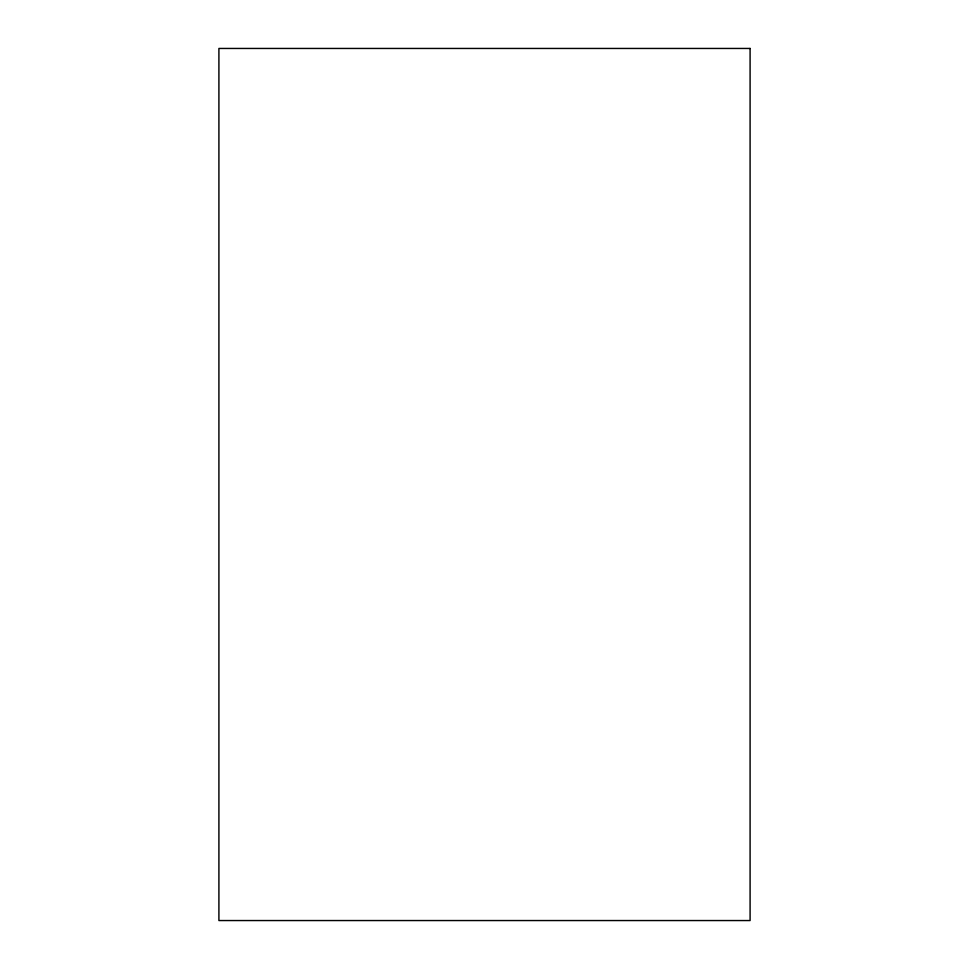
<?xml version="1.0" encoding="UTF-8"?>
<svg xmlns="http://www.w3.org/2000/svg" width="969" height="969" viewBox="0 0 969 969"><rect width="100%" height="100%" fill="white"/><g stroke="black" fill="none" stroke-linecap="round" stroke-linejoin="round"><path stroke-width="1.45" d="M750.091 48.45L218.909 48.45L218.909 920.55L750.091 920.55L750.091 48.45"/></g></svg>
